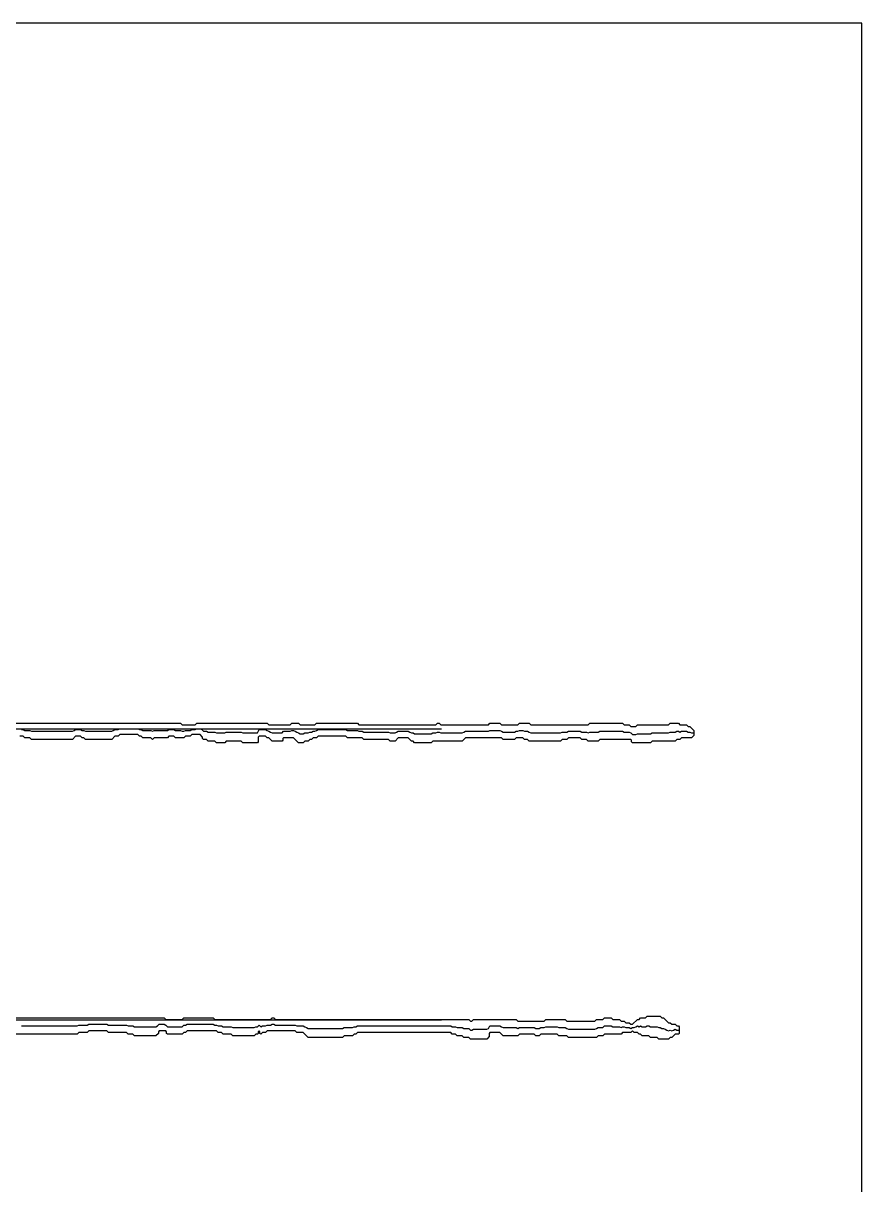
# Model space of a CAD drawing. Extents: x 0 to 57.2, y 0 to 39.6.
# Drawn here: x 42.87 to 57.16, y 19.8 to 39.6 of the extents above; entities that cross this region are included whole.
import ezdxf

# ---------------------------------------------------------------- set-up
doc = ezdxf.new("R2010")
doc.units = 13
for name, color, linetype in [('DESIGN_SCAN_PATH', 5, 'Continuous'), ('SEM_FRAME', 8, 'Continuous'), ('SEM_OBSERVED_CENTERLINES', 3, 'Continuous'), ('SEM_OBSERVED_CONTOURS', 2, 'Continuous')]:
    doc.layers.add(name, color=color, linetype=linetype)

msp = doc.modelspace()

# ---------------------------------------------------------------- linework, layer by layer
at = {"layer": 'DESIGN_SCAN_PATH'}
for points in [[(0, 27.57508), (50, 27.57508)], [(50, 22.6071), (0, 22.6071)]]:
    msp.add_lwpolyline(points, dxfattribs=at)
at = {"layer": 'SEM_FRAME'}
msp.add_lwpolyline([(0, 0), (57.15968, 0), (57.15968, 39.60429), (0, 39.60429)], close=True, dxfattribs=at)
at = {"layer": 'SEM_OBSERVED_CENTERLINES'}
for points in [[(42.84185, 27.561125), (42.86976, 27.561125), (42.89767, 27.54717), (42.92558, 27.54717), (42.95349, 27.54717), (42.9814, 27.54717), (43.00931, 27.533215), (43.03722, 27.533215), (43.06513, 27.533215), (43.09304, 27.533215), (43.12095, 27.533215), (43.14886, 27.533215), (43.17677, 27.533215), (43.20468, 27.533215), (43.23259, 27.533215), (43.2605, 27.533215), (43.28841, 27.533215), (43.31632, 27.533215), (43.34423, 27.533215), (43.37214, 27.533215), (43.40005, 27.533215), (43.42796, 27.533215), (43.45587, 27.533215), (43.48378, 27.533215), (43.51169, 27.533215), (43.5396, 27.533215), (43.56751, 27.533215), (43.59542, 27.533215), (43.62333, 27.533215), (43.65124, 27.533215), (43.67915, 27.533215), (43.70706, 27.533215), (43.73497, 27.54717), (43.76288, 27.561125), (43.79079, 27.561125), (43.8187, 27.561125), (43.84661, 27.561125), (43.87452, 27.54717), (43.90243, 27.54717), (43.93034, 27.533215), (43.95825, 27.533215), (43.98616, 27.533215), (44.01407, 27.533215), (44.04198, 27.533215), (44.06989, 27.533215), (44.0978, 27.533215), (44.12571, 27.533215), (44.15362, 27.533215), (44.18153, 27.533215), (44.20944, 27.533215), (44.23735, 27.533215), (44.26526, 27.533215), (44.29317, 27.533215), (44.32108, 27.533215), (44.34899, 27.533215), (44.3769, 27.533215), (44.40481, 27.54717), (44.43272, 27.561125), (44.46063, 27.561125), (44.48854, 27.561125), (44.51645, 27.57508), (44.54436, 27.57508), (44.57227, 27.57508), (44.60018, 27.57508), (44.62809, 27.57508), (44.656, 27.57508), (44.68391, 27.57508), (44.71182, 27.57508), (44.73973, 27.57508), (44.76764, 27.57508), (44.79555, 27.57508), (44.82346, 27.57508), (44.85137, 27.561125), (44.87928, 27.561125), (44.90719, 27.54717), (44.9351, 27.54717), (44.96301, 27.54717), (44.99092, 27.54717), (45.01883, 27.54717), (45.04674, 27.54717), (45.07465, 27.533215), (45.10256, 27.54717), (45.13047, 27.54717), (45.15838, 27.54717), (45.18629, 27.54717), (45.2142, 27.54717), (45.24211, 27.54717), (45.27002, 27.54717), (45.29793, 27.54717), (45.32584, 27.54717), (45.35375, 27.561125), (45.38166, 27.561125), (45.40957, 27.561125), (45.43748, 27.561125), (45.46539, 27.54717), (45.4933, 27.54717), (45.52121, 27.54717), (45.54912, 27.54717), (45.57703, 27.533215), (45.60494, 27.533215), (45.63285, 27.54717), (45.66076, 27.54717), (45.68867, 27.54717), (45.71658, 27.54717), (45.74449, 27.561125), (45.7724, 27.561125), (45.80031, 27.561125), (45.82822, 27.57508), (45.85613, 27.57508), (45.88404, 27.57508), (45.91195, 27.561125), (45.93986, 27.533215), (45.96777, 27.533215), (45.99568, 27.533215), (46.02359, 27.51926), (46.0515, 27.51926), (46.07941, 27.51926), (46.10732, 27.51926), (46.13523, 27.51926), (46.16314, 27.505305), (46.19105, 27.505305), (46.21896, 27.505305), (46.24687, 27.505305), (46.27478, 27.505305), (46.30269, 27.505305), (46.3306, 27.51926), (46.35851, 27.51926), (46.38642, 27.51926), (46.41433, 27.51926), (46.44224, 27.51926), (46.47015, 27.51926), (46.49806, 27.51926), (46.52597, 27.51926), (46.55388, 27.51926), (46.58179, 27.51926), (46.6097, 27.505305), (46.63761, 27.505305), (46.66552, 27.505305), (46.69343, 27.505305), (46.72134, 27.505305), (46.74925, 27.505305), (46.77716, 27.505305), (46.80507, 27.505305), (46.83298, 27.505305), (46.86089, 27.505305), (46.8888, 27.561125), (46.91671, 27.561125), (46.94462, 27.561125), (46.97253, 27.561125), (47.00044, 27.561125), (47.02835, 27.54717), (47.05626, 27.533215), (47.08417, 27.51926), (47.11208, 27.505305), (47.13999, 27.505305), (47.1679, 27.505305), (47.19581, 27.505305), (47.22372, 27.505305), (47.25163, 27.505305), (47.27954, 27.505305), (47.30745, 27.533215), (47.33536, 27.533215), (47.36327, 27.533215), (47.39118, 27.533215), (47.41909, 27.533215), (47.447, 27.54717), (47.47491, 27.54717), (47.50282, 27.533215), (47.53073, 27.51926), (47.55864, 27.505305), (47.58655, 27.49135), (47.61446, 27.49135), (47.64237, 27.49135), (47.67028, 27.505305), (47.69819, 27.505305), (47.7261, 27.505305), (47.75401, 27.51926), (47.78192, 27.51926), (47.80983, 27.533215), (47.83774, 27.533215), (47.86565, 27.54717), (47.89356, 27.561125), (47.92147, 27.561125), (47.94938, 27.561125), (47.97729, 27.561125), (48.0052, 27.561125), (48.03311, 27.561125), (48.06102, 27.561125), (48.08893, 27.561125), (48.11684, 27.561125), (48.14475, 27.561125), (48.17266, 27.561125), (48.20057, 27.561125), (48.22848, 27.561125), (48.25639, 27.561125), (48.2843, 27.561125), (48.31221, 27.561125), (48.34012, 27.561125), (48.36803, 27.561125), (48.39594, 27.54717), (48.42385, 27.54717), (48.45176, 27.54717), (48.47967, 27.54717), (48.50758, 27.54717), (48.53549, 27.54717), (48.5634, 27.54717), (48.59131, 27.533215), (48.61922, 27.533215), (48.64713, 27.533215), (48.67504, 27.51926), (48.70295, 27.51926), (48.73086, 27.51926), (48.75877, 27.51926), (48.78668, 27.51926), (48.81459, 27.51926), (48.8425, 27.51926), (48.87041, 27.51926), (48.89832, 27.51926), (48.92623, 27.51926), (48.95414, 27.51926), (48.98205, 27.51926), (49.00996, 27.51926), (49.03787, 27.51926), (49.06578, 27.51926), (49.09369, 27.51926), (49.1216, 27.505305), (49.14951, 27.505305), (49.17742, 27.505305), (49.20533, 27.505305), (49.23324, 27.51926), (49.26115, 27.533215), (49.28906, 27.533215), (49.31697, 27.533215), (49.34488, 27.533215), (49.37279, 27.533215), (49.4007, 27.533215), (49.42861, 27.533215), (49.45652, 27.51926), (49.48443, 27.505305), (49.51234, 27.505305), (49.54025, 27.49135), (49.56816, 27.49135), (49.59607, 27.49135), (49.62398, 27.49135), (49.65189, 27.49135), (49.6798, 27.49135), (49.70771, 27.49135), (49.73562, 27.49135), (49.76353, 27.49135), (49.79144, 27.49135), (49.81935, 27.49135), (49.84726, 27.505305), (49.87517, 27.505305), (49.90308, 27.505305), (49.93099, 27.51926), (49.9589, 27.51926), (49.98681, 27.505305), (50.01472, 27.505305), (50.04263, 27.505305), (50.07054, 27.505305), (50.09845, 27.505305), (50.12636, 27.505305), (50.15427, 27.505305), (50.18218, 27.505305), (50.21009, 27.505305), (50.238, 27.505305), (50.26591, 27.505305), (50.29382, 27.505305), (50.32173, 27.505305), (50.34964, 27.505305), (50.37755, 27.51926), (50.40546, 27.533215), (50.43337, 27.533215), (50.46128, 27.533215), (50.48919, 27.533215), (50.5171, 27.533215), (50.54501, 27.533215), (50.57292, 27.533215), (50.60083, 27.533215), (50.62874, 27.533215), (50.65665, 27.533215), (50.68456, 27.533215), (50.71247, 27.533215), (50.74038, 27.533215), (50.76829, 27.533215), (50.7962, 27.533215), (50.82411, 27.54717), (50.85202, 27.54717), (50.87993, 27.54717), (50.90784, 27.54717), (50.93575, 27.54717), (50.96366, 27.54717), (50.99157, 27.54717), (51.01948, 27.533215), (51.04739, 27.51926), (51.0753, 27.51926), (51.10321, 27.51926), (51.13112, 27.51926), (51.15903, 27.51926), (51.18694, 27.51926), (51.21485, 27.51926), (51.24276, 27.51926), (51.27067, 27.533215), (51.29858, 27.533215), (51.32649, 27.54717), (51.3544, 27.54717), (51.38231, 27.54717), (51.41022, 27.533215), (51.43813, 27.533215), (51.46604, 27.533215), (51.49395, 27.51926), (51.52186, 27.505305), (51.54977, 27.505305), (51.57768, 27.505305), (51.60559, 27.505305), (51.6335, 27.505305), (51.66141, 27.505305), (51.68932, 27.505305), (51.71723, 27.505305), (51.74514, 27.505305), (51.77305, 27.505305), (51.80096, 27.505305), (51.82887, 27.505305), (51.85678, 27.505305), (51.88469, 27.505305), (51.9126, 27.505305), (51.94051, 27.505305), (51.96842, 27.505305), (51.99633, 27.505305), (52.02424, 27.505305), (52.05215, 27.51926), (52.08006, 27.51926), (52.10797, 27.51926), (52.13588, 27.51926), (52.16379, 27.533215), (52.1917, 27.533215), (52.21961, 27.533215), (52.24752, 27.533215), (52.27543, 27.533215), (52.30334, 27.533215), (52.33125, 27.533215), (52.35916, 27.533215), (52.38707, 27.51926), (52.41498, 27.51926), (52.44289, 27.51926), (52.4708, 27.51926), (52.49871, 27.505305), (52.52662, 27.51926), (52.55453, 27.51926), (52.58244, 27.51926), (52.61035, 27.51926), (52.63826, 27.51926), (52.66617, 27.51926), (52.69408, 27.533215), (52.72199, 27.533215), (52.7499, 27.533215), (52.77781, 27.533215), (52.80572, 27.533215), (52.83363, 27.533215), (52.86154, 27.533215), (52.88945, 27.533215), (52.91736, 27.533215), (52.94527, 27.533215), (52.97318, 27.533215), (53.00109, 27.533215), (53.029, 27.533215), (53.05691, 27.533215), (53.08482, 27.533215), (53.11273, 27.51926), (53.14064, 27.51926), (53.16855, 27.51926), (53.19646, 27.51926), (53.22437, 27.505305), (53.25228, 27.477395), (53.28019, 27.477395), (53.3081, 27.477395), (53.33601, 27.49135), (53.36392, 27.49135), (53.39183, 27.49135), (53.41974, 27.49135), (53.44765, 27.49135), (53.47556, 27.49135), (53.50347, 27.49135), (53.53138, 27.49135), (53.55929, 27.49135), (53.5872, 27.505305), (53.61511, 27.505305), (53.64302, 27.505305), (53.67093, 27.505305), (53.69884, 27.505305), (53.72675, 27.505305), (53.75466, 27.505305), (53.78257, 27.505305), (53.81048, 27.505305), (53.83839, 27.505305), (53.8663, 27.505305), (53.89421, 27.51926), (53.92212, 27.51926), (53.95003, 27.51926), (53.97794, 27.51926), (54.00585, 27.533215), (54.03376, 27.533215), (54.06167, 27.51926), (54.08958, 27.533215), (54.11749, 27.533215), (54.1454, 27.533215), (54.17331, 27.533215), (54.20122, 27.51926), (54.22913, 27.51926), (54.25704, 27.505305), (54.28495, 27.505305)], [(42.84185, 22.509415), (42.86976, 22.509415), (42.89767, 22.509415), (42.92558, 22.509415), (42.95349, 22.509415), (42.9814, 22.509415), (43.00931, 22.509415), (43.03722, 22.509415), (43.06513, 22.509415), (43.09304, 22.509415), (43.12095, 22.509415), (43.14886, 22.509415), (43.17677, 22.509415), (43.20468, 22.509415), (43.23259, 22.509415), (43.2605, 22.509415), (43.28841, 22.509415), (43.31632, 22.509415), (43.34423, 22.509415), (43.37214, 22.509415), (43.40005, 22.509415), (43.42796, 22.509415), (43.45587, 22.509415), (43.48378, 22.509415), (43.51169, 22.509415), (43.5396, 22.509415), (43.56751, 22.509415), (43.59542, 22.509415), (43.62333, 22.509415), (43.65124, 22.509415), (43.67915, 22.509415), (43.70706, 22.509415), (43.73497, 22.509415), (43.76288, 22.509415), (43.79079, 22.509415), (43.8187, 22.52337), (43.84661, 22.52337), (43.87452, 22.52337), (43.90243, 22.52337), (43.93034, 22.52337), (43.95825, 22.52337), (43.98616, 22.537325), (44.01407, 22.537325), (44.04198, 22.537325), (44.06989, 22.537325), (44.0978, 22.537325), (44.12571, 22.537325), (44.15362, 22.537325), (44.18153, 22.537325), (44.20944, 22.537325), (44.23735, 22.537325), (44.26526, 22.537325), (44.29317, 22.537325), (44.32108, 22.52337), (44.34899, 22.52337), (44.3769, 22.52337), (44.40481, 22.52337), (44.43272, 22.52337), (44.46063, 22.52337), (44.48854, 22.52337), (44.51645, 22.52337), (44.54436, 22.52337), (44.57227, 22.52337), (44.60018, 22.52337), (44.62809, 22.52337), (44.656, 22.509415), (44.68391, 22.509415), (44.71182, 22.509415), (44.73973, 22.509415), (44.76764, 22.49546), (44.79555, 22.49546), (44.82346, 22.49546), (44.85137, 22.49546), (44.87928, 22.49546), (44.90719, 22.49546), (44.9351, 22.49546), (44.96301, 22.49546), (44.99092, 22.49546), (45.01883, 22.49546), (45.04674, 22.49546), (45.07465, 22.49546), (45.10256, 22.49546), (45.13047, 22.49546), (45.15838, 22.509415), (45.18629, 22.537325), (45.2142, 22.537325), (45.24211, 22.537325), (45.27002, 22.537325), (45.29793, 22.52337), (45.32584, 22.49546), (45.35375, 22.49546), (45.38166, 22.49546), (45.40957, 22.49546), (45.43748, 22.49546), (45.46539, 22.49546), (45.4933, 22.49546), (45.52121, 22.49546), (45.54912, 22.49546), (45.57703, 22.49546), (45.60494, 22.52337), (45.63285, 22.52337), (45.66076, 22.537325), (45.68867, 22.537325), (45.71658, 22.537325), (45.74449, 22.537325), (45.7724, 22.537325), (45.80031, 22.537325), (45.82822, 22.537325), (45.85613, 22.537325), (45.88404, 22.537325), (45.91195, 22.537325), (45.93986, 22.537325), (45.96777, 22.537325), (45.99568, 22.537325), (46.02359, 22.537325), (46.0515, 22.537325), (46.07941, 22.537325), (46.10732, 22.537325), (46.13523, 22.52337), (46.16314, 22.52337), (46.19105, 22.509415), (46.21896, 22.509415), (46.24687, 22.509415), (46.27478, 22.49546), (46.30269, 22.49546), (46.3306, 22.49546), (46.35851, 22.49546), (46.38642, 22.49546), (46.41433, 22.49546), (46.44224, 22.481505), (46.47015, 22.481505), (46.49806, 22.481505), (46.52597, 22.481505), (46.55388, 22.481505), (46.58179, 22.481505), (46.6097, 22.481505), (46.63761, 22.481505), (46.66552, 22.481505), (46.69343, 22.481505), (46.72134, 22.481505), (46.74925, 22.481505), (46.77716, 22.481505), (46.80507, 22.481505), (46.83298, 22.49546), (46.86089, 22.49546), (46.8888, 22.52337), (46.91671, 22.49546), (46.94462, 22.509415), (46.97253, 22.509415), (47.00044, 22.509415), (47.02835, 22.52337), (47.05626, 22.52337), (47.08417, 22.52337), (47.11208, 22.537325), (47.13999, 22.537325), (47.1679, 22.52337), (47.19581, 22.52337), (47.22372, 22.52337), (47.25163, 22.52337), (47.27954, 22.52337), (47.30745, 22.52337), (47.33536, 22.52337), (47.36327, 22.52337), (47.39118, 22.52337), (47.41909, 22.52337), (47.447, 22.52337), (47.47491, 22.52337), (47.50282, 22.52337), (47.53073, 22.509415), (47.55864, 22.509415), (47.58655, 22.509415), (47.61446, 22.509415), (47.64237, 22.509415), (47.67028, 22.49546), (47.69819, 22.481505), (47.7261, 22.46755), (47.75401, 22.46755), (47.78192, 22.46755), (47.80983, 22.46755), (47.83774, 22.46755), (47.86565, 22.46755), (47.89356, 22.46755), (47.92147, 22.46755), (47.94938, 22.46755), (47.97729, 22.46755), (48.0052, 22.46755), (48.03311, 22.46755), (48.06102, 22.46755), (48.08893, 22.46755), (48.11684, 22.46755), (48.14475, 22.46755), (48.17266, 22.46755), (48.20057, 22.46755), (48.22848, 22.46755), (48.25639, 22.46755), (48.2843, 22.46755), (48.31221, 22.46755), (48.34012, 22.481505), (48.36803, 22.481505), (48.39594, 22.481505), (48.42385, 22.481505), (48.45176, 22.481505), (48.47967, 22.481505), (48.50758, 22.49546), (48.53549, 22.49546), (48.5634, 22.509415), (48.59131, 22.509415), (48.61922, 22.509415), (48.64713, 22.509415), (48.67504, 22.509415), (48.70295, 22.509415), (48.73086, 22.509415), (48.75877, 22.509415), (48.78668, 22.509415), (48.81459, 22.509415), (48.8425, 22.509415), (48.87041, 22.509415), (48.89832, 22.509415), (48.92623, 22.509415), (48.95414, 22.509415), (48.98205, 22.509415), (49.00996, 22.509415), (49.03787, 22.509415), (49.06578, 22.509415), (49.09369, 22.509415), (49.1216, 22.509415), (49.14951, 22.509415), (49.17742, 22.509415), (49.20533, 22.509415), (49.23324, 22.509415), (49.26115, 22.509415), (49.28906, 22.509415), (49.31697, 22.509415), (49.34488, 22.509415), (49.37279, 22.509415), (49.4007, 22.509415), (49.42861, 22.509415), (49.45652, 22.509415), (49.48443, 22.509415), (49.51234, 22.509415), (49.54025, 22.509415), (49.56816, 22.509415), (49.59607, 22.509415), (49.62398, 22.509415), (49.65189, 22.509415), (49.6798, 22.509415), (49.70771, 22.509415), (49.73562, 22.509415), (49.76353, 22.509415), (49.79144, 22.509415), (49.81935, 22.509415), (49.84726, 22.509415), (49.87517, 22.509415), (49.90308, 22.509415), (49.93099, 22.509415), (49.9589, 22.509415), (49.98681, 22.509415), (50.01472, 22.509415), (50.04263, 22.509415), (50.07054, 22.509415), (50.09845, 22.509415), (50.12636, 22.509415), (50.15427, 22.509415), (50.18218, 22.49546), (50.21009, 22.49546), (50.238, 22.49546), (50.26591, 22.481505), (50.29382, 22.481505), (50.32173, 22.481505), (50.34964, 22.481505), (50.37755, 22.46755), (50.40546, 22.46755), (50.43337, 22.46755), (50.46128, 22.46755), (50.48919, 22.43964), (50.5171, 22.43964), (50.54501, 22.453595), (50.57292, 22.453595), (50.60083, 22.453595), (50.62874, 22.453595), (50.65665, 22.453595), (50.68456, 22.453595), (50.71247, 22.453595), (50.74038, 22.453595), (50.76829, 22.453595), (50.7962, 22.46755), (50.82411, 22.509415), (50.85202, 22.509415), (50.87993, 22.509415), (50.90784, 22.509415), (50.93575, 22.509415), (50.96366, 22.509415), (50.99157, 22.509415), (51.01948, 22.49546), (51.04739, 22.481505), (51.0753, 22.481505), (51.10321, 22.481505), (51.13112, 22.481505), (51.15903, 22.481505), (51.18694, 22.481505), (51.21485, 22.481505), (51.24276, 22.481505), (51.27067, 22.481505), (51.29858, 22.46755), (51.32649, 22.481505), (51.3544, 22.481505), (51.38231, 22.481505), (51.41022, 22.481505), (51.43813, 22.481505), (51.46604, 22.481505), (51.49395, 22.481505), (51.52186, 22.481505), (51.54977, 22.481505), (51.57768, 22.481505), (51.60559, 22.46755), (51.6335, 22.46755), (51.66141, 22.46755), (51.68932, 22.481505), (51.71723, 22.481505), (51.74514, 22.481505), (51.77305, 22.49546), (51.80096, 22.49546), (51.82887, 22.49546), (51.85678, 22.49546), (51.88469, 22.49546), (51.9126, 22.49546), (51.94051, 22.49546), (51.96842, 22.49546), (51.99633, 22.481505), (52.02424, 22.481505), (52.05215, 22.481505), (52.08006, 22.481505), (52.10797, 22.481505), (52.13588, 22.46755), (52.16379, 22.453595), (52.1917, 22.453595), (52.21961, 22.453595), (52.24752, 22.453595), (52.27543, 22.453595), (52.30334, 22.453595), (52.33125, 22.453595), (52.35916, 22.453595), (52.38707, 22.453595), (52.41498, 22.453595), (52.44289, 22.453595), (52.4708, 22.453595), (52.49871, 22.453595), (52.52662, 22.453595), (52.55453, 22.453595), (52.58244, 22.453595), (52.61035, 22.453595), (52.63826, 22.46755), (52.66617, 22.481505), (52.69408, 22.481505), (52.72199, 22.481505), (52.7499, 22.481505), (52.77781, 22.509415), (52.80572, 22.509415), (52.83363, 22.509415), (52.86154, 22.509415), (52.88945, 22.509415), (52.91736, 22.49546), (52.94527, 22.49546), (52.97318, 22.49546), (53.00109, 22.49546), (53.029, 22.49546), (53.05691, 22.481505), (53.08482, 22.49546), (53.11273, 22.49546), (53.14064, 22.481505), (53.16855, 22.481505), (53.19646, 22.481505), (53.22437, 22.46755), (53.25228, 22.481505), (53.28019, 22.481505), (53.3081, 22.49546), (53.33601, 22.509415), (53.36392, 22.49546), (53.39183, 22.509415), (53.41974, 22.49546), (53.44765, 22.49546), (53.47556, 22.49546), (53.50347, 22.509415), (53.53138, 22.509415), (53.55929, 22.49546), (53.5872, 22.49546), (53.61511, 22.49546), (53.64302, 22.49546), (53.67093, 22.49546), (53.69884, 22.481505), (53.72675, 22.481505), (53.75466, 22.46755), (53.78257, 22.46755), (53.81048, 22.453595), (53.83839, 22.43964), (53.8663, 22.425685), (53.89421, 22.43964), (53.92212, 22.425685), (53.95003, 22.43964), (53.97794, 22.453595), (54.00585, 22.43964), (54.03376, 22.43964)]]:
    msp.add_lwpolyline(points, dxfattribs=at)
at = {"layer": 'SEM_OBSERVED_CONTOURS'}
for points in [[(42.03246, 27.672765), (45.54912, 27.672765), (45.57703, 27.644855), (45.80031, 27.644855), (45.82822, 27.672765), (47.02835, 27.672765), (47.05626, 27.644855), (47.41909, 27.644855), (47.447, 27.672765), (47.55864, 27.672765), (47.58655, 27.644855), (47.83774, 27.644855), (47.86565, 27.672765), (48.5634, 27.672765), (48.59131, 27.644855), (49.90308, 27.644855), (49.93099, 27.672765), (49.9589, 27.672765), (49.98681, 27.644855), (50.7962, 27.644855), (50.82411, 27.672765), (50.99157, 27.672765), (51.01948, 27.644855), (51.29858, 27.644855), (51.32649, 27.672765), (51.49395, 27.672765), (51.52186, 27.644855), (52.49871, 27.644855), (52.52662, 27.672765), (53.08482, 27.672765), (53.11273, 27.644855), (53.19646, 27.644855), (53.22437, 27.616945), (53.3081, 27.616945), (53.33601, 27.644855), (53.8663, 27.644855), (53.89421, 27.672765), (54.03376, 27.672765), (54.06167, 27.644855), (54.17331, 27.644855), (54.20122, 27.616945), (54.22913, 27.616945), (54.298905, 27.54717), (54.298905, 27.46344), (54.25704, 27.421575), (54.08958, 27.421575), (54.06167, 27.393665), (54.00585, 27.393665), (53.97794, 27.365755), (53.5872, 27.365755), (53.55929, 27.337845), (53.25228, 27.337845), (53.238325, 27.3518), (53.238325, 27.37971), (53.22437, 27.393665), (52.69408, 27.393665), (52.66617, 27.365755), (52.49871, 27.365755), (52.4708, 27.393665), (52.38707, 27.393665), (52.35916, 27.421575), (52.16379, 27.421575), (52.13588, 27.393665), (52.05215, 27.393665), (52.02424, 27.365755), (51.49395, 27.365755), (51.46604, 27.393665), (51.41022, 27.393665), (51.38231, 27.421575), (51.27067, 27.421575), (51.24276, 27.393665), (51.04739, 27.393665), (51.01948, 27.421575), (50.40546, 27.421575), (50.34964, 27.365755), (49.84726, 27.365755), (49.81935, 27.337845), (49.54025, 27.337845), (49.51234, 27.365755), (49.48443, 27.365755), (49.42861, 27.421575), (49.26115, 27.421575), (49.20533, 27.365755), (49.1216, 27.365755), (49.09369, 27.393665), (48.67504, 27.393665), (48.64713, 27.421575), (48.39594, 27.421575), (48.36803, 27.449485), (47.89356, 27.449485), (47.86565, 27.421575), (47.80983, 27.421575), (47.78192, 27.393665), (47.75401, 27.393665), (47.7261, 27.365755), (47.67028, 27.365755), (47.64237, 27.337845), (47.55864, 27.337845), (47.47491, 27.421575), (47.30745, 27.421575), (47.293495, 27.40762), (47.293495, 27.37971), (47.27954, 27.365755), (47.11208, 27.365755), (47.05626, 27.421575), (47.02835, 27.421575), (47.00044, 27.449485), (46.8888, 27.449485), (46.874845, 27.43553), (46.874845, 27.3518), (46.86089, 27.337845), (46.6097, 27.337845), (46.58179, 27.365755), (46.3306, 27.365755), (46.30269, 27.337845), (46.16314, 27.337845), (46.13523, 27.365755), (46.02359, 27.365755), (45.99568, 27.393665), (45.93986, 27.393665), (45.925905, 27.40762), (45.925905, 27.43553), (45.88404, 27.477395), (45.74449, 27.477395), (45.71658, 27.449485), (45.63285, 27.449485), (45.60494, 27.421575), (45.46539, 27.421575), (45.43748, 27.449485), (45.35375, 27.449485), (45.32584, 27.421575), (45.10256, 27.421575), (45.07465, 27.393665), (45.04674, 27.421575), (44.90719, 27.421575), (44.87928, 27.449485), (44.85137, 27.449485), (44.82346, 27.477395), (44.51645, 27.477395), (44.48854, 27.449485), (44.43272, 27.449485), (44.3769, 27.393665), (43.93034, 27.393665), (43.90243, 27.421575), (43.87452, 27.421575), (43.84661, 27.449485), (43.76288, 27.449485), (43.70706, 27.393665), (43.00931, 27.393665), (42.9814, 27.421575), (42.89767, 27.421575), (42.86976, 27.449485), (42.81394, 27.449485)], [(40.1904, 22.648965), (45.27002, 22.648965), (45.29793, 22.621055), (45.57703, 22.621055), (45.60494, 22.648965), (46.10732, 22.648965), (46.13523, 22.621055), (47.08417, 22.621055), (47.11208, 22.648965), (47.13999, 22.648965), (47.1679, 22.621055), (50.46128, 22.621055), (50.48919, 22.593145), (50.5171, 22.593145), (50.54501, 22.621055), (51.27067, 22.621055), (51.29858, 22.593145), (51.74514, 22.593145), (51.77305, 22.621055), (52.10797, 22.621055), (52.13588, 22.593145), (52.61035, 22.593145), (52.63826, 22.621055), (52.7499, 22.621055), (52.77781, 22.648965), (52.88945, 22.648965), (52.91736, 22.621055), (53.029, 22.621055), (53.05691, 22.593145), (53.11273, 22.593145), (53.14064, 22.565235), (53.19646, 22.565235), (53.22437, 22.537325), (53.25228, 22.537325), (53.33601, 22.621055), (53.36392, 22.621055), (53.39183, 22.648965), (53.47556, 22.648965), (53.50347, 22.676875), (53.72675, 22.676875), (53.75466, 22.648965), (53.78257, 22.648965), (53.8663, 22.565235), (53.89421, 22.565235), (53.92212, 22.537325), (53.97794, 22.537325), (54.00585, 22.509415), (54.03376, 22.509415), (54.047715, 22.49546), (54.047715, 22.38382), (54.03376, 22.369865), (53.97794, 22.369865), (53.92212, 22.314045), (53.89421, 22.314045), (53.8663, 22.286135), (53.69884, 22.286135), (53.67093, 22.314045), (53.55929, 22.314045), (53.53138, 22.341955), (53.41974, 22.341955), (53.39183, 22.369865), (53.36392, 22.369865), (53.33601, 22.397775), (53.28019, 22.397775), (53.25228, 22.425685), (53.22437, 22.397775), (53.08482, 22.397775), (53.05691, 22.369865), (52.77781, 22.369865), (52.7499, 22.341955), (52.66617, 22.341955), (52.63826, 22.314045), (52.16379, 22.314045), (52.13588, 22.341955), (51.99633, 22.341955), (51.96842, 22.369865), (51.68932, 22.369865), (51.66141, 22.341955), (51.60559, 22.341955), (51.57768, 22.369865), (51.32649, 22.369865), (51.29858, 22.341955), (51.04739, 22.341955), (50.99157, 22.397775), (50.82411, 22.397775), (50.810155, 22.38382), (50.810155, 22.328), (50.76829, 22.286135), (50.48919, 22.286135), (50.46128, 22.314045), (50.37755, 22.314045), (50.34964, 22.341955), (50.26591, 22.341955), (50.238, 22.369865), (50.18218, 22.369865), (50.15427, 22.397775), (48.5634, 22.397775), (48.53549, 22.369865), (48.50758, 22.369865), (48.47967, 22.341955), (48.34012, 22.341955), (48.31221, 22.314045), (47.7261, 22.314045), (47.64237, 22.397775), (47.53073, 22.397775), (47.50282, 22.425685), (47.02835, 22.425685), (47.00044, 22.397775), (46.94462, 22.397775), (46.91671, 22.369865), (46.902755, 22.38382), (46.902755, 22.41173), (46.8888, 22.425685), (46.874845, 22.41173), (46.874845, 22.38382), (46.86089, 22.369865), (46.83298, 22.369865), (46.80507, 22.341955), (46.44224, 22.341955), (46.41433, 22.369865), (46.27478, 22.369865), (46.24687, 22.397775), (46.19105, 22.397775), (46.16314, 22.425685), (45.66076, 22.425685), (45.63285, 22.397775), (45.60494, 22.397775), (45.57703, 22.369865), (45.32584, 22.369865), (45.311885, 22.38382), (45.311885, 22.41173), (45.29793, 22.425685), (45.18629, 22.425685), (45.172335, 22.41173), (45.172335, 22.38382), (45.13047, 22.341955), (44.76764, 22.341955), (44.73973, 22.369865), (44.656, 22.369865), (44.62809, 22.397775), (44.32108, 22.397775), (44.29317, 22.425685), (43.98616, 22.425685), (43.95825, 22.397775), (43.8187, 22.397775), (43.79079, 22.369865), (42.73021, 22.369865)]]:
    msp.add_lwpolyline(points, dxfattribs=at)

doc.saveas('drawing.dxf')
